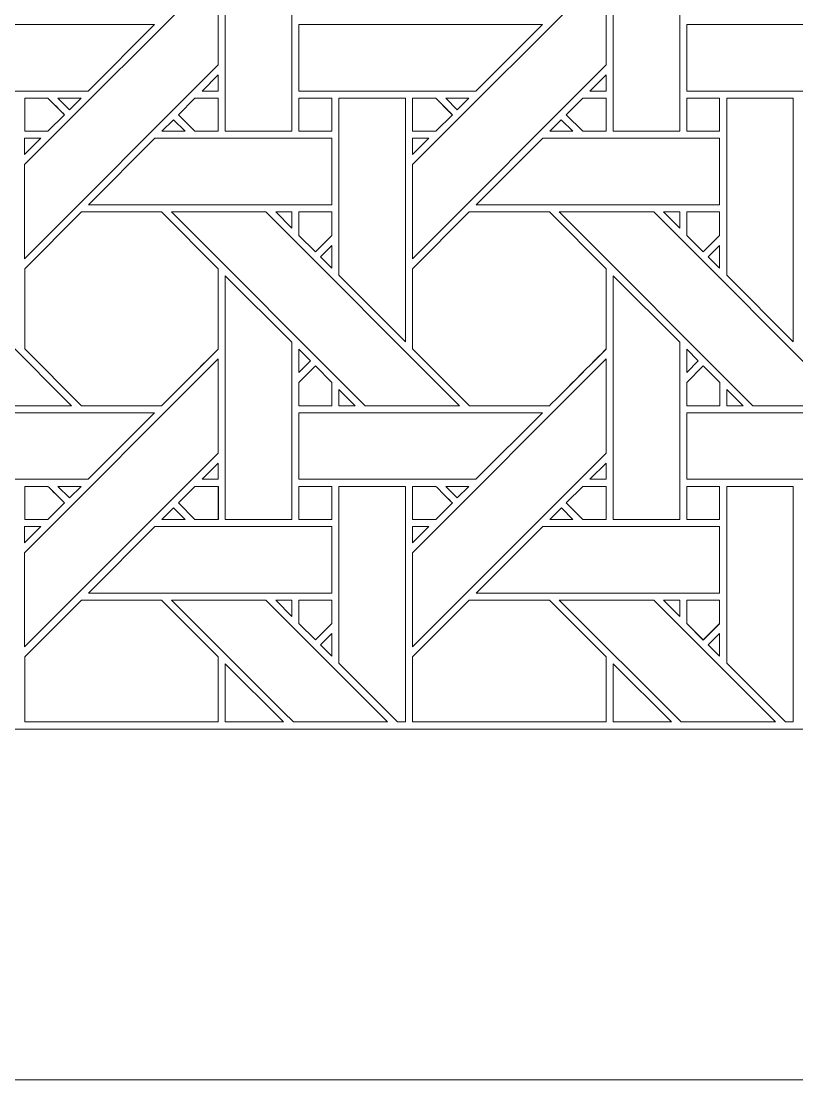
# Model space of a CAD drawing. Header units: inches. Extents: x 3.4 to 21.4, y 0.1 to 18.1.
# Drawn here: x 17.355 to 19.253, y 0.095 to 2.683 of the extents above; entities that cross this region are included whole.
import ezdxf

# ---------------------------------------------------------------- set-up
doc = ezdxf.new("R2010")
doc.units = ezdxf.units.IN
doc.header["$MEASUREMENT"] = 0
doc.layers.add('Design', color=7, linetype='Continuous', lineweight=0)

msp = doc.modelspace()

# ---------------------------------------------------------------- linework, layer by layer
at = {"layer": 'Design'}
for points, knots in [([(3.3829, 18.0948), (3.3829, 18.0948), (3.3829, 0.0948), (3.3829, 0.0948), (3.3829, 0.0948), (21.3829, 0.0948), (21.3829, 0.0948), (21.3829, 0.0948), (21.3829, 18.0948), (21.3829, 18.0948), (21.3829, 18.0948), (3.3829, 18.0948), (3.3829, 18.0948)], [0, 0, 0, 0, 1, 1, 1, 2, 2, 2, 3, 3, 3, 4, 4, 4, 4]), ([(4.2402, 17.2374), (4.2402, 17.2374), (4.2402, 0.9521), (4.2402, 0.9521), (4.2402, 0.9521), (20.5255, 0.9521), (20.5255, 0.9521), (20.5255, 0.9521), (20.5255, 17.2374), (20.5255, 17.2374), (20.5255, 17.2374), (4.2402, 17.2374), (4.2402, 17.2374)], [0, 0, 0, 0, 1, 1, 1, 2, 2, 2, 3, 3, 3, 4, 4, 4, 4]), ([(18.0176, 2.847), (18.0176, 2.847), (18.0176, 2.4133), (18.0176, 2.4133), (18.0176, 2.4133), (17.8548, 2.4133), (17.8548, 2.4133), (17.8548, 2.4133), (17.8548, 3.0092), (17.8548, 3.0092), (17.8548, 3.0092), (18.0176, 2.847), (18.0176, 2.847)], [0, 0, 0, 0, 1, 1, 1, 2, 2, 2, 3, 3, 3, 4, 4, 4, 4]), ([(18.9663, 2.847), (18.9663, 2.847), (18.9663, 2.4133), (18.9663, 2.4133), (18.9663, 2.4133), (18.8036, 2.4133), (18.8036, 2.4133), (18.8036, 2.4133), (18.8036, 3.0092), (18.8036, 3.0092), (18.8036, 3.0092), (18.9663, 2.847), (18.9663, 2.847)], [0, 0, 0, 0, 1, 1, 1, 2, 2, 2, 3, 3, 3, 4, 4, 4, 4]), ([(17.364, 2.332), (17.364, 2.332), (17.8377, 2.8056), (17.8377, 2.8056), (17.8377, 2.8056), (17.8377, 2.5756), (17.8377, 2.5756), (17.8377, 2.5756), (17.364, 2.1019), (17.364, 2.1019), (17.364, 2.1019), (17.364, 2.332), (17.364, 2.332)], [0, 0, 0, 0, 1, 1, 1, 2, 2, 2, 3, 3, 3, 4, 4, 4, 4]), ([(18.3128, 2.332), (18.3128, 2.332), (18.7864, 2.8056), (18.7864, 2.8056), (18.7864, 2.8056), (18.7864, 2.5756), (18.7864, 2.5756), (18.7864, 2.5756), (18.3128, 2.1019), (18.3128, 2.1019), (18.3128, 2.1019), (18.3128, 2.332), (18.3128, 2.332)], [0, 0, 0, 0, 1, 1, 1, 2, 2, 2, 3, 3, 3, 4, 4, 4, 4]), ([(17.0862, 2.5114), (17.0862, 2.5114), (17.0862, 2.6741), (17.0862, 2.6741), (17.0862, 2.6741), (17.6819, 2.6741), (17.6819, 2.6741), (17.6819, 2.6741), (17.5191, 2.5114), (17.5191, 2.5114), (17.5191, 2.5114), (17.0862, 2.5114), (17.0862, 2.5114)], [0, 0, 0, 0, 1, 1, 1, 2, 2, 2, 3, 3, 3, 4, 4, 4, 4]), ([(18.0349, 2.5114), (18.0349, 2.5114), (18.0349, 2.6741), (18.0349, 2.6741), (18.0349, 2.6741), (18.6306, 2.6741), (18.6306, 2.6741), (18.6306, 2.6741), (18.4679, 2.5114), (18.4679, 2.5114), (18.4679, 2.5114), (18.0349, 2.5114), (18.0349, 2.5114)], [0, 0, 0, 0, 1, 1, 1, 2, 2, 2, 3, 3, 3, 4, 4, 4, 4]), ([(18.9836, 2.5114), (18.9836, 2.5114), (18.9836, 2.6741), (18.9836, 2.6741), (18.9836, 2.6741), (19.5793, 2.6741), (19.5793, 2.6741), (19.5793, 2.6741), (19.4166, 2.5114), (19.4166, 2.5114), (19.4166, 2.5114), (18.9836, 2.5114), (18.9836, 2.5114)], [0, 0, 0, 0, 1, 1, 1, 2, 2, 2, 3, 3, 3, 4, 4, 4, 4]), ([(17.7979, 2.5114), (17.7979, 2.5114), (17.8377, 2.5512), (17.8377, 2.5512), (17.8377, 2.5512), (17.8377, 2.5114), (17.8377, 2.5114), (17.8377, 2.5114), (17.7979, 2.5114), (17.7979, 2.5114)], [0, 0, 0, 0, 1, 1, 1, 2, 2, 2, 3, 3, 3, 3]), ([(18.7467, 2.5114), (18.7467, 2.5114), (18.7864, 2.5512), (18.7864, 2.5512), (18.7864, 2.5512), (18.7864, 2.5114), (18.7864, 2.5114), (18.7864, 2.5114), (18.7467, 2.5114), (18.7467, 2.5114)], [0, 0, 0, 0, 1, 1, 1, 2, 2, 2, 3, 3, 3, 3]), ([(17.4211, 2.4941), (17.4263, 2.4889), (17.457, 2.4581), (17.4615, 2.4537), (17.4615, 2.4537), (17.421, 2.4133), (17.421, 2.4133), (17.421, 2.4133), (17.3641, 2.4133), (17.3641, 2.4133), (17.3641, 2.4133), (17.3641, 2.4941), (17.3641, 2.4941), (17.3641, 2.4941), (17.4211, 2.4941), (17.4211, 2.4941)], [0, 0, 0, 0, 1, 1, 1, 2, 2, 2, 3, 3, 3, 4, 4, 4, 5, 5, 5, 5]), ([(17.3641, 2.4133), (17.3641, 2.4133), (17.3641, 2.4941), (17.3641, 2.4941), (17.3641, 2.4941), (17.4211, 2.4941), (17.4211, 2.4941), (17.4211, 2.4941), (17.4615, 2.4537), (17.4615, 2.4537), (17.4615, 2.4537), (17.421, 2.4133), (17.421, 2.4133), (17.421, 2.4133), (17.3641, 2.4133), (17.3641, 2.4133)], [0, 0, 0, 0, 1, 1, 1, 2, 2, 2, 3, 3, 3, 4, 4, 4, 5, 5, 5, 5]), ([(17.4455, 2.4941), (17.4455, 2.4941), (17.5019, 2.4941), (17.5019, 2.4941), (17.5019, 2.4941), (17.4736, 2.4659), (17.4736, 2.4659), (17.4736, 2.4659), (17.4455, 2.4941), (17.4455, 2.4941)], [0, 0, 0, 0, 1, 1, 1, 2, 2, 2, 3, 3, 3, 3]), ([(17.8377, 2.4941), (17.8377, 2.4941), (17.8377, 2.4133), (17.8377, 2.4133), (17.8377, 2.4133), (17.7806, 2.4133), (17.7806, 2.4133), (17.7806, 2.4133), (17.7403, 2.4536), (17.7403, 2.4536), (17.7403, 2.4536), (17.7807, 2.4941), (17.7807, 2.4941), (17.7807, 2.4941), (17.8377, 2.4941), (17.8377, 2.4941)], [0, 0, 0, 0, 1, 1, 1, 2, 2, 2, 3, 3, 3, 4, 4, 4, 5, 5, 5, 5]), ([(17.7403, 2.4536), (17.7403, 2.4536), (17.7807, 2.4941), (17.7807, 2.4941), (17.7807, 2.4941), (17.8377, 2.4941), (17.8377, 2.4941), (17.8377, 2.4941), (17.8377, 2.4133), (17.8377, 2.4133), (17.8377, 2.4133), (17.7806, 2.4133), (17.7806, 2.4133), (17.7806, 2.4133), (17.7403, 2.4536), (17.7403, 2.4536)], [0, 0, 0, 0, 1, 1, 1, 2, 2, 2, 3, 3, 3, 4, 4, 4, 5, 5, 5, 5]), ([(18.0349, 2.4941), (18.0349, 2.4941), (18.1152, 2.4941), (18.1152, 2.4941), (18.1152, 2.4941), (18.1152, 2.4133), (18.1152, 2.4133), (18.1152, 2.4133), (18.0349, 2.4133), (18.0349, 2.4133), (18.0349, 2.4133), (18.0349, 2.4941), (18.0349, 2.4941)], [0, 0, 0, 0, 1, 1, 1, 2, 2, 2, 3, 3, 3, 4, 4, 4, 4]), ([(18.0349, 2.4133), (18.0349, 2.4133), (18.0349, 2.4941), (18.0349, 2.4941), (18.0349, 2.4941), (18.1152, 2.4941), (18.1152, 2.4941), (18.1152, 2.4941), (18.1152, 2.4133), (18.1152, 2.4133), (18.1152, 2.4133), (18.0349, 2.4133), (18.0349, 2.4133)], [0, 0, 0, 0, 1, 1, 1, 2, 2, 2, 3, 3, 3, 4, 4, 4, 4]), ([(18.2956, 2.4941), (18.2956, 2.4941), (18.2956, 1.899), (18.2956, 1.899), (18.2956, 1.899), (18.1327, 2.0619), (18.1327, 2.0619), (18.1327, 2.0619), (18.1327, 2.4941), (18.1327, 2.4941), (18.1327, 2.4941), (18.2956, 2.4941), (18.2956, 2.4941)], [0, 0, 0, 0, 1, 1, 1, 2, 2, 2, 3, 3, 3, 4, 4, 4, 4]), ([(18.3128, 2.4941), (18.3128, 2.4941), (18.3699, 2.4941), (18.3699, 2.4941), (18.375, 2.489), (18.4058, 2.4581), (18.4102, 2.4537), (18.4102, 2.4537), (18.3698, 2.4133), (18.3698, 2.4133), (18.3698, 2.4133), (18.3128, 2.4133), (18.3128, 2.4133), (18.3128, 2.4133), (18.3128, 2.4941), (18.3128, 2.4941)], [0, 0, 0, 0, 1, 1, 1, 2, 2, 2, 3, 3, 3, 4, 4, 4, 5, 5, 5, 5]), ([(18.3128, 2.4133), (18.3128, 2.4133), (18.3128, 2.4941), (18.3128, 2.4941), (18.3128, 2.4941), (18.3699, 2.4941), (18.3699, 2.4941), (18.3752, 2.4888), (18.406, 2.4579), (18.4102, 2.4537), (18.4102, 2.4537), (18.3698, 2.4133), (18.3698, 2.4133), (18.3698, 2.4133), (18.3128, 2.4133), (18.3128, 2.4133)], [0, 0, 0, 0, 1, 1, 1, 2, 2, 2, 3, 3, 3, 4, 4, 4, 5, 5, 5, 5]), ([(18.3942, 2.4941), (18.3942, 2.4941), (18.4506, 2.4941), (18.4506, 2.4941), (18.4506, 2.4941), (18.4224, 2.4659), (18.4224, 2.4659), (18.4224, 2.4659), (18.3942, 2.4941), (18.3942, 2.4941)], [0, 0, 0, 0, 1, 1, 1, 2, 2, 2, 3, 3, 3, 3]), ([(18.7865, 2.4941), (18.7865, 2.4941), (18.7865, 2.4133), (18.7865, 2.4133), (18.7865, 2.4133), (18.7294, 2.4133), (18.7294, 2.4133), (18.7294, 2.4133), (18.689, 2.4536), (18.689, 2.4536), (18.689, 2.4536), (18.7294, 2.4941), (18.7294, 2.4941), (18.7294, 2.4941), (18.7865, 2.4941), (18.7865, 2.4941)], [0, 0, 0, 0, 1, 1, 1, 2, 2, 2, 3, 3, 3, 4, 4, 4, 5, 5, 5, 5]), ([(18.689, 2.4536), (18.689, 2.4536), (18.7294, 2.4941), (18.7294, 2.4941), (18.7294, 2.4941), (18.7865, 2.4941), (18.7865, 2.4941), (18.7865, 2.4941), (18.7865, 2.4133), (18.7865, 2.4133), (18.7865, 2.4133), (18.7294, 2.4133), (18.7294, 2.4133), (18.7294, 2.4133), (18.689, 2.4536), (18.689, 2.4536)], [0, 0, 0, 0, 1, 1, 1, 2, 2, 2, 3, 3, 3, 4, 4, 4, 5, 5, 5, 5]), ([(19.0639, 2.4133), (19.0639, 2.4133), (18.9837, 2.4133), (18.9837, 2.4133), (18.9837, 2.4133), (18.9837, 2.4941), (18.9837, 2.4941), (18.9837, 2.4941), (19.0639, 2.4941), (19.0639, 2.4941), (19.0639, 2.4941), (19.0639, 2.4133), (19.0639, 2.4133)], [0, 0, 0, 0, 1, 1, 1, 2, 2, 2, 3, 3, 3, 4, 4, 4, 4]), ([(18.9837, 2.4133), (18.9837, 2.4133), (18.9837, 2.4941), (18.9837, 2.4941), (18.9837, 2.4941), (19.0639, 2.4941), (19.0639, 2.4941), (19.0639, 2.4941), (19.0639, 2.4133), (19.0639, 2.4133), (19.0639, 2.4133), (18.9837, 2.4133), (18.9837, 2.4133)], [0, 0, 0, 0, 1, 1, 1, 2, 2, 2, 3, 3, 3, 4, 4, 4, 4]), ([(19.2443, 2.4941), (19.2443, 2.4941), (19.2443, 1.899), (19.2443, 1.899), (19.2443, 1.899), (19.0814, 2.0619), (19.0814, 2.0619), (19.0814, 2.0619), (19.0814, 2.4941), (19.0814, 2.4941), (19.0814, 2.4941), (19.2443, 2.4941), (19.2443, 2.4941)], [0, 0, 0, 0, 1, 1, 1, 2, 2, 2, 3, 3, 3, 4, 4, 4, 4]), ([(17.7564, 2.4133), (17.7564, 2.4133), (17.6999, 2.4133), (17.6999, 2.4133), (17.6999, 2.4133), (17.7281, 2.4416), (17.7281, 2.4416), (17.7281, 2.4416), (17.7564, 2.4133), (17.7564, 2.4133)], [0, 0, 0, 0, 1, 1, 1, 2, 2, 2, 3, 3, 3, 3]), ([(18.7051, 2.4133), (18.7051, 2.4133), (18.6486, 2.4133), (18.6486, 2.4133), (18.6486, 2.4133), (18.6768, 2.4416), (18.6768, 2.4416), (18.6768, 2.4416), (18.7051, 2.4133), (18.7051, 2.4133)], [0, 0, 0, 0, 1, 1, 1, 2, 2, 2, 3, 3, 3, 3]), ([(17.4039, 2.3962), (17.4039, 2.3962), (17.364, 2.3564), (17.364, 2.3564), (17.364, 2.3564), (17.364, 2.3962), (17.364, 2.3962), (17.364, 2.3962), (17.4039, 2.3962), (17.4039, 2.3962)], [0, 0, 0, 0, 1, 1, 1, 2, 2, 2, 3, 3, 3, 3]), ([(17.5199, 2.2334), (17.5199, 2.2334), (17.6827, 2.3962), (17.6827, 2.3962), (17.6827, 2.3962), (18.1152, 2.3962), (18.1152, 2.3962), (18.1152, 2.3962), (18.1152, 2.2334), (18.1152, 2.2334), (18.1152, 2.2334), (17.5199, 2.2334), (17.5199, 2.2334)], [0, 0, 0, 0, 1, 1, 1, 2, 2, 2, 3, 3, 3, 4, 4, 4, 4]), ([(18.3526, 2.3962), (18.3526, 2.3962), (18.3128, 2.3564), (18.3128, 2.3564), (18.3128, 2.3564), (18.3128, 2.3962), (18.3128, 2.3962), (18.3128, 2.3962), (18.3526, 2.3962), (18.3526, 2.3962)], [0, 0, 0, 0, 1, 1, 1, 2, 2, 2, 3, 3, 3, 3]), ([(18.4686, 2.2334), (18.4686, 2.2334), (18.6314, 2.3962), (18.6314, 2.3962), (18.6314, 2.3962), (19.0639, 2.3962), (19.0639, 2.3962), (19.0639, 2.3962), (19.0639, 2.2334), (19.0639, 2.2334), (19.0639, 2.2334), (18.4686, 2.2334), (18.4686, 2.2334)], [0, 0, 0, 0, 1, 1, 1, 2, 2, 2, 3, 3, 3, 4, 4, 4, 4]), ([(17.0489, 1.9425), (17.0489, 1.9425), (16.7745, 2.2162), (16.7745, 2.2162), (16.7745, 2.2162), (17.0054, 2.2162), (17.0054, 2.2162), (17.0054, 2.2162), (17.479, 1.7426), (17.479, 1.7426), (17.479, 1.7426), (17.248, 1.7426), (17.248, 1.7426), (17.248, 1.7426), (17.0489, 1.9425), (17.0489, 1.9425)], [0, 0, 0, 0, 1, 1, 1, 2, 2, 2, 3, 3, 3, 4, 4, 4, 5, 5, 5, 5]), ([(17.3641, 1.8818), (17.3641, 1.8818), (17.3641, 2.0774), (17.3641, 2.0774), (17.3641, 2.0774), (17.5028, 2.2162), (17.5028, 2.2162), (17.5028, 2.2162), (17.699, 2.2162), (17.699, 2.2162), (17.699, 2.2162), (17.8377, 2.0775), (17.8377, 2.0775), (17.8377, 2.0775), (17.8377, 1.8812), (17.8377, 1.8812), (17.8199, 1.8633), (17.708, 1.7516), (17.699, 1.7425), (17.699, 1.7425), (17.5033, 1.7425), (17.5033, 1.7425), (17.5033, 1.7425), (17.3641, 1.8818), (17.3641, 1.8818)], [0, 0, 0, 0, 1, 1, 1, 2, 2, 2, 3, 3, 3, 4, 4, 4, 5, 5, 5, 6, 6, 6, 7, 7, 7, 8, 8, 8, 8]), ([(17.699, 1.7425), (17.699, 1.7425), (17.5033, 1.7425), (17.5033, 1.7425), (17.5033, 1.7425), (17.3641, 1.8818), (17.3641, 1.8818), (17.3641, 1.8818), (17.3641, 2.0774), (17.3641, 2.0774), (17.3641, 2.0774), (17.5028, 2.2162), (17.5028, 2.2162), (17.5028, 2.2162), (17.699, 2.2162), (17.699, 2.2162), (17.699, 2.2162), (17.8377, 2.0775), (17.8377, 2.0775), (17.8377, 2.0775), (17.8377, 1.8812), (17.8377, 1.8812), (17.82, 1.8634), (17.7081, 1.7516), (17.699, 1.7425)], [0, 0, 0, 0, 1, 1, 1, 2, 2, 2, 3, 3, 3, 4, 4, 4, 5, 5, 5, 6, 6, 6, 7, 7, 7, 8, 8, 8, 8]), ([(17.7232, 2.2162), (17.7232, 2.2162), (17.9541, 2.2162), (17.9541, 2.2162), (17.9541, 2.2162), (18.4278, 1.7426), (18.4278, 1.7426), (18.4278, 1.7426), (18.1968, 1.7426), (18.1968, 1.7426), (18.1968, 1.7426), (17.7232, 2.2162), (17.7232, 2.2162)], [0, 0, 0, 0, 1, 1, 1, 2, 2, 2, 3, 3, 3, 4, 4, 4, 4]), ([(18.0177, 2.2162), (18.0177, 2.2162), (18.0177, 2.1764), (18.0177, 2.1764), (18.0177, 2.1764), (17.9783, 2.2162), (17.9783, 2.2162), (17.9783, 2.2162), (18.0177, 2.2162), (18.0177, 2.2162)], [0, 0, 0, 0, 1, 1, 1, 2, 2, 2, 3, 3, 3, 3]), ([(18.1152, 2.2162), (18.1152, 2.2162), (18.1152, 2.1586), (18.1152, 2.1586), (18.1152, 2.1586), (18.0753, 2.1186), (18.0753, 2.1186), (18.0753, 2.1186), (18.0349, 2.159), (18.0349, 2.159), (18.0349, 2.159), (18.0349, 2.2162), (18.0349, 2.2162), (18.0349, 2.2162), (18.1152, 2.2162), (18.1152, 2.2162)], [0, 0, 0, 0, 1, 1, 1, 2, 2, 2, 3, 3, 3, 4, 4, 4, 5, 5, 5, 5]), ([(18.0753, 2.1186), (18.0753, 2.1186), (18.0349, 2.159), (18.0349, 2.159), (18.0349, 2.159), (18.0349, 2.2162), (18.0349, 2.2162), (18.0349, 2.2162), (18.1152, 2.2162), (18.1152, 2.2162), (18.1152, 2.2162), (18.1152, 2.1586), (18.1152, 2.1586), (18.1152, 2.1586), (18.0753, 2.1186), (18.0753, 2.1186)], [0, 0, 0, 0, 1, 1, 1, 2, 2, 2, 3, 3, 3, 4, 4, 4, 5, 5, 5, 5]), ([(18.3128, 1.8818), (18.3128, 1.8818), (18.3128, 2.0775), (18.3128, 2.0775), (18.3128, 2.0775), (18.4515, 2.2162), (18.4515, 2.2162), (18.4515, 2.2162), (18.6477, 2.2162), (18.6477, 2.2162), (18.6477, 2.2162), (18.7864, 2.0775), (18.7864, 2.0775), (18.7864, 2.0775), (18.7864, 1.8813), (18.7864, 1.8813), (18.7683, 1.863), (18.6565, 1.7513), (18.6478, 1.7425), (18.6478, 1.7425), (18.452, 1.7425), (18.452, 1.7425), (18.452, 1.7425), (18.3128, 1.8818), (18.3128, 1.8818)], [0, 0, 0, 0, 1, 1, 1, 2, 2, 2, 3, 3, 3, 4, 4, 4, 5, 5, 5, 6, 6, 6, 7, 7, 7, 8, 8, 8, 8]), ([(18.3128, 1.8817), (18.3128, 1.8817), (18.3128, 2.0774), (18.3128, 2.0774), (18.3128, 2.0774), (18.4516, 2.2161), (18.4516, 2.2161), (18.4516, 2.2161), (18.6478, 2.2161), (18.6478, 2.2161), (18.6478, 2.2161), (18.7865, 2.0774), (18.7865, 2.0774), (18.7865, 2.0774), (18.7865, 1.8812), (18.7865, 1.8812), (18.7687, 1.8632), (18.6567, 1.7516), (18.6478, 1.7425), (18.6478, 1.7425), (18.452, 1.7425), (18.452, 1.7425), (18.452, 1.7425), (18.3128, 1.8817), (18.3128, 1.8817)], [0, 0, 0, 0, 1, 1, 1, 2, 2, 2, 3, 3, 3, 4, 4, 4, 5, 5, 5, 6, 6, 6, 7, 7, 7, 8, 8, 8, 8]), ([(18.6719, 2.2162), (18.6719, 2.2162), (18.9029, 2.2162), (18.9029, 2.2162), (18.9029, 2.2162), (19.3765, 1.7426), (19.3765, 1.7426), (19.3765, 1.7426), (19.1455, 1.7426), (19.1455, 1.7426), (19.1455, 1.7426), (18.6719, 2.2162), (18.6719, 2.2162)], [0, 0, 0, 0, 1, 1, 1, 2, 2, 2, 3, 3, 3, 4, 4, 4, 4]), ([(18.9664, 2.2162), (18.9664, 2.2162), (18.9664, 2.1764), (18.9664, 2.1764), (18.9664, 2.1764), (18.927, 2.2162), (18.927, 2.2162), (18.927, 2.2162), (18.9664, 2.2162), (18.9664, 2.2162)], [0, 0, 0, 0, 1, 1, 1, 2, 2, 2, 3, 3, 3, 3]), ([(19.024, 2.1186), (19.024, 2.1186), (18.9836, 2.159), (18.9836, 2.159), (18.9836, 2.159), (18.9836, 2.2162), (18.9836, 2.2162), (18.9836, 2.2162), (19.0639, 2.2162), (19.0639, 2.2162), (19.0639, 2.2162), (19.0639, 2.1586), (19.0639, 2.1586), (19.0639, 2.1586), (19.024, 2.1186), (19.024, 2.1186)], [0, 0, 0, 0, 1, 1, 1, 2, 2, 2, 3, 3, 3, 4, 4, 4, 5, 5, 5, 5]), ([(19.064, 2.2161), (19.064, 2.2161), (19.064, 2.1585), (19.064, 2.1585), (19.064, 2.1585), (19.024, 2.1186), (19.024, 2.1186), (19.024, 2.1186), (18.9837, 2.1589), (18.9837, 2.1589), (18.9837, 2.1589), (18.9837, 2.2161), (18.9837, 2.2161), (18.9837, 2.2161), (19.064, 2.2161), (19.064, 2.2161)], [0, 0, 0, 0, 1, 1, 1, 2, 2, 2, 3, 3, 3, 4, 4, 4, 5, 5, 5, 5]), ([(18.1152, 2.1344), (18.1152, 2.1344), (18.1152, 2.0792), (18.1152, 2.0792), (18.1152, 2.0792), (18.0874, 2.1066), (18.0874, 2.1066), (18.0874, 2.1066), (18.1152, 2.1344), (18.1152, 2.1344)], [0, 0, 0, 0, 1, 1, 1, 2, 2, 2, 3, 3, 3, 3]), ([(19.0639, 2.1344), (19.0639, 2.1344), (19.0639, 2.0792), (19.0639, 2.0792), (19.0639, 2.0792), (19.0361, 2.1066), (19.0361, 2.1066), (19.0361, 2.1066), (19.0639, 2.1344), (19.0639, 2.1344)], [0, 0, 0, 0, 1, 1, 1, 2, 2, 2, 3, 3, 3, 3]), ([(18.0176, 1.8983), (18.0176, 1.8983), (18.0176, 1.4646), (18.0176, 1.4646), (18.0176, 1.4646), (17.8548, 1.4646), (17.8548, 1.4646), (17.8548, 1.4646), (17.8548, 2.0604), (17.8548, 2.0604), (17.8548, 2.0604), (18.0176, 1.8983), (18.0176, 1.8983)], [0, 0, 0, 0, 1, 1, 1, 2, 2, 2, 3, 3, 3, 4, 4, 4, 4]), ([(18.9663, 1.8983), (18.9663, 1.8983), (18.9663, 1.4646), (18.9663, 1.4646), (18.9663, 1.4646), (18.8036, 1.4646), (18.8036, 1.4646), (18.8036, 1.4646), (18.8036, 2.0604), (18.8036, 2.0604), (18.8036, 2.0604), (18.9663, 1.8983), (18.9663, 1.8983)], [0, 0, 0, 0, 1, 1, 1, 2, 2, 2, 3, 3, 3, 4, 4, 4, 4]), ([(18.0349, 1.824), (18.0349, 1.824), (18.0349, 1.8808), (18.0349, 1.8808), (18.0349, 1.8808), (18.0631, 1.8522), (18.0631, 1.8522), (18.0631, 1.8522), (18.0349, 1.824), (18.0349, 1.824)], [0, 0, 0, 0, 1, 1, 1, 2, 2, 2, 3, 3, 3, 3]), ([(18.9836, 1.824), (18.9836, 1.824), (18.9836, 1.8808), (18.9836, 1.8808), (18.9836, 1.8808), (19.0118, 1.8522), (19.0118, 1.8522), (19.0118, 1.8522), (18.9836, 1.824), (18.9836, 1.824)], [0, 0, 0, 0, 1, 1, 1, 2, 2, 2, 3, 3, 3, 3]), ([(17.364, 1.3833), (17.364, 1.3833), (17.8377, 1.8569), (17.8377, 1.8569), (17.8377, 1.8569), (17.8377, 1.6268), (17.8377, 1.6268), (17.8377, 1.6268), (17.364, 1.1532), (17.364, 1.1532), (17.364, 1.1532), (17.364, 1.3833), (17.364, 1.3833)], [0, 0, 0, 0, 1, 1, 1, 2, 2, 2, 3, 3, 3, 4, 4, 4, 4]), ([(18.0349, 1.7423), (18.0349, 1.7423), (18.0349, 1.7996), (18.0349, 1.7996), (18.0349, 1.7996), (18.0753, 1.8399), (18.0753, 1.8399), (18.0753, 1.8399), (18.1156, 1.7996), (18.1156, 1.7996), (18.1156, 1.7996), (18.1156, 1.7423), (18.1156, 1.7423), (18.1156, 1.7423), (18.0349, 1.7423), (18.0349, 1.7423)], [0, 0, 0, 0, 1, 1, 1, 2, 2, 2, 3, 3, 3, 4, 4, 4, 5, 5, 5, 5]), ([(18.0349, 1.7996), (18.0349, 1.7996), (18.0753, 1.8399), (18.0753, 1.8399), (18.0753, 1.8399), (18.1156, 1.7996), (18.1156, 1.7996), (18.1156, 1.7996), (18.1156, 1.7423), (18.1156, 1.7423), (18.1156, 1.7423), (18.0349, 1.7423), (18.0349, 1.7423), (18.0349, 1.7423), (18.0349, 1.7996), (18.0349, 1.7996)], [0, 0, 0, 0, 1, 1, 1, 2, 2, 2, 3, 3, 3, 4, 4, 4, 5, 5, 5, 5]), ([(18.7864, 1.8569), (18.7864, 1.8569), (18.7864, 1.6268), (18.7864, 1.6268), (18.7864, 1.6268), (18.3128, 1.1532), (18.3128, 1.1532), (18.3128, 1.1532), (18.3128, 1.3833), (18.3128, 1.3833), (18.3128, 1.3833), (18.7864, 1.8569), (18.7864, 1.8569)], [0, 0, 0, 0, 1, 1, 1, 2, 2, 2, 3, 3, 3, 4, 4, 4, 4]), ([(18.9837, 1.7996), (18.9837, 1.7996), (19.024, 1.84), (19.024, 1.84), (19.024, 1.84), (19.0643, 1.7996), (19.0643, 1.7996), (19.0643, 1.7996), (19.0643, 1.7423), (19.0643, 1.7423), (19.0643, 1.7423), (18.9837, 1.7423), (18.9837, 1.7423), (18.9837, 1.7423), (18.9837, 1.7996), (18.9837, 1.7996)], [0, 0, 0, 0, 1, 1, 1, 2, 2, 2, 3, 3, 3, 4, 4, 4, 5, 5, 5, 5]), ([(18.9837, 1.7423), (18.9837, 1.7423), (18.9837, 1.7996), (18.9837, 1.7996), (18.9837, 1.7996), (19.0241, 1.8399), (19.0241, 1.8399), (19.0241, 1.8399), (19.0643, 1.7996), (19.0643, 1.7996), (19.0643, 1.7996), (19.0643, 1.7423), (19.0643, 1.7423), (19.0643, 1.7423), (18.9837, 1.7423), (18.9837, 1.7423)], [0, 0, 0, 0, 1, 1, 1, 2, 2, 2, 3, 3, 3, 4, 4, 4, 5, 5, 5, 5]), ([(18.1725, 1.7426), (18.1725, 1.7426), (18.1328, 1.7426), (18.1328, 1.7426), (18.1328, 1.7426), (18.1328, 1.7824), (18.1328, 1.7824), (18.1328, 1.7824), (18.1725, 1.7426), (18.1725, 1.7426)], [0, 0, 0, 0, 1, 1, 1, 2, 2, 2, 3, 3, 3, 3]), ([(19.1213, 1.7426), (19.1213, 1.7426), (19.0815, 1.7426), (19.0815, 1.7426), (19.0815, 1.7426), (19.0815, 1.7824), (19.0815, 1.7824), (19.0815, 1.7824), (19.1213, 1.7426), (19.1213, 1.7426)], [0, 0, 0, 0, 1, 1, 1, 2, 2, 2, 3, 3, 3, 3]), ([(17.0862, 1.5627), (17.0862, 1.5627), (17.0862, 1.7254), (17.0862, 1.7254), (17.0862, 1.7254), (17.6819, 1.7254), (17.6819, 1.7254), (17.6819, 1.7254), (17.5191, 1.5627), (17.5191, 1.5627), (17.5191, 1.5627), (17.0862, 1.5627), (17.0862, 1.5627)], [0, 0, 0, 0, 1, 1, 1, 2, 2, 2, 3, 3, 3, 4, 4, 4, 4]), ([(18.0349, 1.5627), (18.0349, 1.5627), (18.0349, 1.7254), (18.0349, 1.7254), (18.0349, 1.7254), (18.6306, 1.7254), (18.6306, 1.7254), (18.6306, 1.7254), (18.4679, 1.5627), (18.4679, 1.5627), (18.4679, 1.5627), (18.0349, 1.5627), (18.0349, 1.5627)], [0, 0, 0, 0, 1, 1, 1, 2, 2, 2, 3, 3, 3, 4, 4, 4, 4]), ([(18.9836, 1.5627), (18.9836, 1.5627), (18.9836, 1.7254), (18.9836, 1.7254), (18.9836, 1.7254), (19.5793, 1.7254), (19.5793, 1.7254), (19.5793, 1.7254), (19.4166, 1.5627), (19.4166, 1.5627), (19.4166, 1.5627), (18.9836, 1.5627), (18.9836, 1.5627)], [0, 0, 0, 0, 1, 1, 1, 2, 2, 2, 3, 3, 3, 4, 4, 4, 4]), ([(17.7979, 1.5627), (17.7979, 1.5627), (17.8377, 1.6024), (17.8377, 1.6024), (17.8377, 1.6024), (17.8377, 1.5627), (17.8377, 1.5627), (17.8377, 1.5627), (17.7979, 1.5627), (17.7979, 1.5627)], [0, 0, 0, 0, 1, 1, 1, 2, 2, 2, 3, 3, 3, 3]), ([(18.7467, 1.5627), (18.7467, 1.5627), (18.7864, 1.6024), (18.7864, 1.6024), (18.7864, 1.6024), (18.7864, 1.5627), (18.7864, 1.5627), (18.7864, 1.5627), (18.7467, 1.5627), (18.7467, 1.5627)], [0, 0, 0, 0, 1, 1, 1, 2, 2, 2, 3, 3, 3, 3]), ([(17.4615, 1.505), (17.4615, 1.505), (17.421, 1.4645), (17.421, 1.4645), (17.421, 1.4645), (17.3641, 1.4645), (17.3641, 1.4645), (17.3641, 1.4645), (17.3641, 1.5454), (17.3641, 1.5454), (17.3641, 1.5454), (17.4211, 1.5454), (17.4211, 1.5454), (17.4263, 1.5403), (17.457, 1.5094), (17.4615, 1.505)], [0, 0, 0, 0, 1, 1, 1, 2, 2, 2, 3, 3, 3, 4, 4, 4, 5, 5, 5, 5]), ([(17.3641, 1.4645), (17.3641, 1.4645), (17.3641, 1.5454), (17.3641, 1.5454), (17.3641, 1.5454), (17.4211, 1.5454), (17.4211, 1.5454), (17.4267, 1.5398), (17.4615, 1.505), (17.4615, 1.505), (17.4615, 1.505), (17.421, 1.4645), (17.421, 1.4645), (17.421, 1.4645), (17.3641, 1.4645), (17.3641, 1.4645)], [0, 0, 0, 0, 1, 1, 1, 2, 2, 2, 3, 3, 3, 4, 4, 4, 5, 5, 5, 5]), ([(17.4455, 1.5454), (17.4455, 1.5454), (17.5019, 1.5454), (17.5019, 1.5454), (17.5019, 1.5454), (17.4736, 1.5172), (17.4736, 1.5172), (17.4736, 1.5172), (17.4455, 1.5454), (17.4455, 1.5454)], [0, 0, 0, 0, 1, 1, 1, 2, 2, 2, 3, 3, 3, 3]), ([(17.7403, 1.5049), (17.7403, 1.5049), (17.7807, 1.5454), (17.7807, 1.5454), (17.7807, 1.5454), (17.8377, 1.5454), (17.8377, 1.5454), (17.8377, 1.5454), (17.8377, 1.4646), (17.8377, 1.4646), (17.8377, 1.4646), (17.7806, 1.4646), (17.7806, 1.4646), (17.7806, 1.4646), (17.7403, 1.5049), (17.7403, 1.5049)], [0, 0, 0, 0, 1, 1, 1, 2, 2, 2, 3, 3, 3, 4, 4, 4, 5, 5, 5, 5]), ([(17.7807, 1.5453), (17.7807, 1.5453), (17.8378, 1.5453), (17.8378, 1.5453), (17.8378, 1.5453), (17.8378, 1.4645), (17.8378, 1.4645), (17.8378, 1.4645), (17.7807, 1.4645), (17.7807, 1.4645), (17.7807, 1.4645), (17.7403, 1.5049), (17.7403, 1.5049), (17.7403, 1.5049), (17.7807, 1.5453), (17.7807, 1.5453)], [0, 0, 0, 0, 1, 1, 1, 2, 2, 2, 3, 3, 3, 4, 4, 4, 5, 5, 5, 5]), ([(18.035, 1.4645), (18.035, 1.4645), (18.035, 1.5454), (18.035, 1.5454), (18.035, 1.5454), (18.1152, 1.5454), (18.1152, 1.5454), (18.1152, 1.5454), (18.1152, 1.4645), (18.1152, 1.4645), (18.1152, 1.4645), (18.035, 1.4645), (18.035, 1.4645)], [0, 0, 0, 0, 1, 1, 1, 2, 2, 2, 3, 3, 3, 4, 4, 4, 4]), ([(18.035, 1.4645), (18.035, 1.4645), (18.035, 1.5454), (18.035, 1.5454), (18.035, 1.5454), (18.1152, 1.5454), (18.1152, 1.5454), (18.1152, 1.5454), (18.1152, 1.4645), (18.1152, 1.4645), (18.1152, 1.4645), (18.035, 1.4645), (18.035, 1.4645)], [0, 0, 0, 0, 1, 1, 1, 2, 2, 2, 3, 3, 3, 4, 4, 4, 4]), ([(18.1327, 1.5454), (18.1327, 1.5454), (18.2956, 1.5454), (18.2956, 1.5454), (18.2956, 1.5454), (18.2956, 0.9698), (18.2956, 0.9698), (18.2956, 0.9698), (18.2761, 0.9698), (18.2761, 0.9698), (18.2761, 0.9698), (18.1327, 1.1132), (18.1327, 1.1132), (18.1327, 1.1132), (18.1327, 1.5454), (18.1327, 1.5454)], [0, 0, 0, 0, 1, 1, 1, 2, 2, 2, 3, 3, 3, 4, 4, 4, 5, 5, 5, 5]), ([(18.4102, 1.505), (18.4102, 1.505), (18.3697, 1.4646), (18.3697, 1.4646), (18.3697, 1.4646), (18.3128, 1.4646), (18.3128, 1.4646), (18.3128, 1.4646), (18.3128, 1.5454), (18.3128, 1.5454), (18.3128, 1.5454), (18.3698, 1.5454), (18.3698, 1.5454), (18.3751, 1.5401), (18.406, 1.5092), (18.4102, 1.505)], [0, 0, 0, 0, 1, 1, 1, 2, 2, 2, 3, 3, 3, 4, 4, 4, 5, 5, 5, 5]), ([(18.3128, 1.5453), (18.3128, 1.5453), (18.3699, 1.5453), (18.3699, 1.5453), (18.3751, 1.5401), (18.4058, 1.5093), (18.4102, 1.5049), (18.4102, 1.5049), (18.3698, 1.4645), (18.3698, 1.4645), (18.3698, 1.4645), (18.3128, 1.4645), (18.3128, 1.4645), (18.3128, 1.4645), (18.3128, 1.5453), (18.3128, 1.5453)], [0, 0, 0, 0, 1, 1, 1, 2, 2, 2, 3, 3, 3, 4, 4, 4, 5, 5, 5, 5]), ([(18.3942, 1.5454), (18.3942, 1.5454), (18.4507, 1.5454), (18.4507, 1.5454), (18.4507, 1.5454), (18.4224, 1.5172), (18.4224, 1.5172), (18.4224, 1.5172), (18.3942, 1.5454), (18.3942, 1.5454)], [0, 0, 0, 0, 1, 1, 1, 2, 2, 2, 3, 3, 3, 3]), ([(18.689, 1.505), (18.689, 1.505), (18.7294, 1.5454), (18.7294, 1.5454), (18.7294, 1.5454), (18.7864, 1.5454), (18.7864, 1.5454), (18.7864, 1.5454), (18.7864, 1.4646), (18.7864, 1.4646), (18.7864, 1.4646), (18.7293, 1.4646), (18.7293, 1.4646), (18.7293, 1.4646), (18.689, 1.505), (18.689, 1.505)], [0, 0, 0, 0, 1, 1, 1, 2, 2, 2, 3, 3, 3, 4, 4, 4, 5, 5, 5, 5]), ([(18.7295, 1.5453), (18.7295, 1.5453), (18.7865, 1.5453), (18.7865, 1.5453), (18.7865, 1.5453), (18.7865, 1.4645), (18.7865, 1.4645), (18.7865, 1.4645), (18.7294, 1.4645), (18.7294, 1.4645), (18.7294, 1.4645), (18.689, 1.5048), (18.689, 1.5048), (18.689, 1.5048), (18.7295, 1.5453), (18.7295, 1.5453)], [0, 0, 0, 0, 1, 1, 1, 2, 2, 2, 3, 3, 3, 4, 4, 4, 5, 5, 5, 5]), ([(18.9836, 1.4646), (18.9836, 1.4646), (18.9836, 1.5454), (18.9836, 1.5454), (18.9836, 1.5454), (19.0639, 1.5454), (19.0639, 1.5454), (19.0639, 1.5454), (19.0639, 1.4646), (19.0639, 1.4646), (19.0639, 1.4646), (18.9836, 1.4646), (18.9836, 1.4646)], [0, 0, 0, 0, 1, 1, 1, 2, 2, 2, 3, 3, 3, 4, 4, 4, 4]), ([(18.9837, 1.4645), (18.9837, 1.4645), (18.9837, 1.5453), (18.9837, 1.5453), (18.9837, 1.5453), (19.064, 1.5453), (19.064, 1.5453), (19.064, 1.5453), (19.064, 1.4645), (19.064, 1.4645), (19.064, 1.4645), (18.9837, 1.4645), (18.9837, 1.4645)], [0, 0, 0, 0, 1, 1, 1, 2, 2, 2, 3, 3, 3, 4, 4, 4, 4]), ([(19.0814, 1.5454), (19.0814, 1.5454), (19.2443, 1.5454), (19.2443, 1.5454), (19.2443, 1.5454), (19.2443, 0.9698), (19.2443, 0.9698), (19.2443, 0.9698), (19.2249, 0.9698), (19.2249, 0.9698), (19.2249, 0.9698), (19.0814, 1.1132), (19.0814, 1.1132), (19.0814, 1.1132), (19.0814, 1.5454), (19.0814, 1.5454)], [0, 0, 0, 0, 1, 1, 1, 2, 2, 2, 3, 3, 3, 4, 4, 4, 5, 5, 5, 5]), ([(17.7281, 1.4929), (17.7281, 1.4929), (17.7564, 1.4646), (17.7564, 1.4646), (17.7564, 1.4646), (17.6999, 1.4646), (17.6999, 1.4646), (17.6999, 1.4646), (17.7281, 1.4929), (17.7281, 1.4929)], [0, 0, 0, 0, 1, 1, 1, 2, 2, 2, 3, 3, 3, 3]), ([(18.6769, 1.4929), (18.6769, 1.4929), (18.7051, 1.4646), (18.7051, 1.4646), (18.7051, 1.4646), (18.6486, 1.4646), (18.6486, 1.4646), (18.6486, 1.4646), (18.6769, 1.4929), (18.6769, 1.4929)], [0, 0, 0, 0, 1, 1, 1, 2, 2, 2, 3, 3, 3, 3]), ([(17.4039, 1.4475), (17.4039, 1.4475), (17.364, 1.4076), (17.364, 1.4076), (17.364, 1.4076), (17.364, 1.4475), (17.364, 1.4475), (17.364, 1.4475), (17.4039, 1.4475), (17.4039, 1.4475)], [0, 0, 0, 0, 1, 1, 1, 2, 2, 2, 3, 3, 3, 3]), ([(17.5199, 1.2847), (17.5199, 1.2847), (17.6827, 1.4475), (17.6827, 1.4475), (17.6827, 1.4475), (18.1152, 1.4475), (18.1152, 1.4475), (18.1152, 1.4475), (18.1152, 1.2847), (18.1152, 1.2847), (18.1152, 1.2847), (17.5199, 1.2847), (17.5199, 1.2847)], [0, 0, 0, 0, 1, 1, 1, 2, 2, 2, 3, 3, 3, 4, 4, 4, 4]), ([(18.3526, 1.4475), (18.3526, 1.4475), (18.3128, 1.4076), (18.3128, 1.4076), (18.3128, 1.4076), (18.3128, 1.4475), (18.3128, 1.4475), (18.3128, 1.4475), (18.3526, 1.4475), (18.3526, 1.4475)], [0, 0, 0, 0, 1, 1, 1, 2, 2, 2, 3, 3, 3, 3]), ([(18.4686, 1.2847), (18.4686, 1.2847), (18.6314, 1.4475), (18.6314, 1.4475), (18.6314, 1.4475), (19.0639, 1.4475), (19.0639, 1.4475), (19.0639, 1.4475), (19.0639, 1.2847), (19.0639, 1.2847), (19.0639, 1.2847), (18.4686, 1.2847), (18.4686, 1.2847)], [0, 0, 0, 0, 1, 1, 1, 2, 2, 2, 3, 3, 3, 4, 4, 4, 4]), ([(17.8377, 0.9698), (17.8377, 0.9698), (17.3641, 0.9698), (17.3641, 0.9698), (17.3641, 0.9698), (17.3641, 1.1287), (17.3641, 1.1287), (17.3641, 1.1287), (17.5027, 1.2675), (17.5027, 1.2675), (17.5027, 1.2675), (17.6989, 1.2675), (17.6989, 1.2675), (17.6989, 1.2675), (17.8377, 1.1287), (17.8377, 1.1287), (17.8377, 1.1287), (17.8377, 0.9698), (17.8377, 0.9698)], [0, 0, 0, 0, 1, 1, 1, 2, 2, 2, 3, 3, 3, 4, 4, 4, 5, 5, 5, 6, 6, 6, 6]), ([(17.3641, 0.9698), (17.3641, 0.9698), (17.3641, 1.1287), (17.3641, 1.1287), (17.3641, 1.1287), (17.5028, 1.2674), (17.5028, 1.2674), (17.5028, 1.2674), (17.699, 1.2674), (17.699, 1.2674), (17.699, 1.2674), (17.8377, 1.1287), (17.8377, 1.1287), (17.8377, 1.1287), (17.8377, 0.9698), (17.8377, 0.9698), (17.8377, 0.9698), (17.3641, 0.9698), (17.3641, 0.9698)], [0, 0, 0, 0, 1, 1, 1, 2, 2, 2, 3, 3, 3, 4, 4, 4, 5, 5, 5, 6, 6, 6, 6]), ([(17.9976, 0.9938), (17.9976, 0.9938), (17.7232, 1.2675), (17.7232, 1.2675), (17.7232, 1.2675), (17.9541, 1.2675), (17.9541, 1.2675), (17.9541, 1.2675), (18.2519, 0.9698), (18.2519, 0.9698), (18.2519, 0.9698), (18.0215, 0.9698), (18.0215, 0.9698), (18.0215, 0.9698), (17.9976, 0.9938), (17.9976, 0.9938)], [0, 0, 0, 0, 1, 1, 1, 2, 2, 2, 3, 3, 3, 4, 4, 4, 5, 5, 5, 5]), ([(18.0177, 1.2675), (18.0177, 1.2675), (18.0177, 1.2277), (18.0177, 1.2277), (18.0177, 1.2277), (17.9783, 1.2675), (17.9783, 1.2675), (17.9783, 1.2675), (18.0177, 1.2675), (18.0177, 1.2675)], [0, 0, 0, 0, 1, 1, 1, 2, 2, 2, 3, 3, 3, 3]), ([(18.1152, 1.2675), (18.1152, 1.2675), (18.1152, 1.2099), (18.1152, 1.2099), (18.1152, 1.2099), (18.0753, 1.1699), (18.0753, 1.1699), (18.0753, 1.1699), (18.0349, 1.2102), (18.0349, 1.2102), (18.0349, 1.2102), (18.0349, 1.2675), (18.0349, 1.2675), (18.0349, 1.2675), (18.1152, 1.2675), (18.1152, 1.2675)], [0, 0, 0, 0, 1, 1, 1, 2, 2, 2, 3, 3, 3, 4, 4, 4, 5, 5, 5, 5]), ([(18.0753, 1.1699), (18.0753, 1.1699), (18.0349, 1.2102), (18.0349, 1.2102), (18.0349, 1.2102), (18.0349, 1.2675), (18.0349, 1.2675), (18.0349, 1.2675), (18.1152, 1.2675), (18.1152, 1.2675), (18.1152, 1.2675), (18.1152, 1.2099), (18.1152, 1.2099), (18.1152, 1.2099), (18.0753, 1.1699), (18.0753, 1.1699)], [0, 0, 0, 0, 1, 1, 1, 2, 2, 2, 3, 3, 3, 4, 4, 4, 5, 5, 5, 5]), ([(18.7865, 0.9698), (18.7865, 0.9698), (18.3128, 0.9698), (18.3128, 0.9698), (18.3128, 0.9698), (18.3128, 1.1287), (18.3128, 1.1287), (18.3128, 1.1287), (18.4515, 1.2675), (18.4515, 1.2675), (18.4515, 1.2675), (18.6477, 1.2675), (18.6477, 1.2675), (18.6477, 1.2675), (18.7865, 1.1287), (18.7865, 1.1287), (18.7865, 1.1287), (18.7865, 0.9698), (18.7865, 0.9698)], [0, 0, 0, 0, 1, 1, 1, 2, 2, 2, 3, 3, 3, 4, 4, 4, 5, 5, 5, 6, 6, 6, 6]), ([(18.3128, 0.9698), (18.3128, 0.9698), (18.3128, 1.1287), (18.3128, 1.1287), (18.3128, 1.1287), (18.4516, 1.2674), (18.4516, 1.2674), (18.4516, 1.2674), (18.6478, 1.2674), (18.6478, 1.2674), (18.6478, 1.2674), (18.7865, 1.1287), (18.7865, 1.1287), (18.7865, 1.1287), (18.7865, 0.9698), (18.7865, 0.9698), (18.7865, 0.9698), (18.3128, 0.9698), (18.3128, 0.9698)], [0, 0, 0, 0, 1, 1, 1, 2, 2, 2, 3, 3, 3, 4, 4, 4, 5, 5, 5, 6, 6, 6, 6]), ([(18.6719, 1.2675), (18.6719, 1.2675), (18.9029, 1.2675), (18.9029, 1.2675), (18.9029, 1.2675), (19.2006, 0.9698), (19.2006, 0.9698), (19.2006, 0.9698), (18.9696, 0.9698), (18.9696, 0.9698), (18.9696, 0.9698), (18.6719, 1.2675), (18.6719, 1.2675)], [0, 0, 0, 0, 1, 1, 1, 2, 2, 2, 3, 3, 3, 4, 4, 4, 4]), ([(18.9664, 1.2675), (18.9664, 1.2675), (18.9664, 1.2277), (18.9664, 1.2277), (18.9664, 1.2277), (18.927, 1.2675), (18.927, 1.2675), (18.927, 1.2675), (18.9664, 1.2675), (18.9664, 1.2675)], [0, 0, 0, 0, 1, 1, 1, 2, 2, 2, 3, 3, 3, 3]), ([(19.024, 1.17), (19.024, 1.17), (18.9836, 1.2103), (18.9836, 1.2103), (18.9836, 1.2103), (18.9836, 1.2675), (18.9836, 1.2675), (18.9836, 1.2675), (19.0639, 1.2675), (19.0639, 1.2675), (19.0639, 1.2675), (19.0639, 1.2099), (19.0639, 1.2099), (19.0639, 1.2099), (19.024, 1.17), (19.024, 1.17)], [0, 0, 0, 0, 1, 1, 1, 2, 2, 2, 3, 3, 3, 4, 4, 4, 5, 5, 5, 5]), ([(19.064, 1.2674), (19.064, 1.2674), (19.064, 1.2098), (19.064, 1.2098), (19.064, 1.2098), (19.024, 1.1698), (19.024, 1.1698), (19.024, 1.1698), (18.9837, 1.2102), (18.9837, 1.2102), (18.9837, 1.2102), (18.9837, 1.2674), (18.9837, 1.2674), (18.9837, 1.2674), (19.064, 1.2674), (19.064, 1.2674)], [0, 0, 0, 0, 1, 1, 1, 2, 2, 2, 3, 3, 3, 4, 4, 4, 5, 5, 5, 5]), ([(18.1152, 1.1857), (18.1152, 1.1857), (18.1152, 1.1305), (18.1152, 1.1305), (18.1152, 1.1305), (18.0874, 1.1579), (18.0874, 1.1579), (18.0874, 1.1579), (18.1152, 1.1857), (18.1152, 1.1857)], [0, 0, 0, 0, 1, 1, 1, 2, 2, 2, 3, 3, 3, 3]), ([(19.0639, 1.1857), (19.0639, 1.1857), (19.0639, 1.1305), (19.0639, 1.1305), (19.0639, 1.1305), (19.0361, 1.1579), (19.0361, 1.1579), (19.0361, 1.1579), (19.0639, 1.1857), (19.0639, 1.1857)], [0, 0, 0, 0, 1, 1, 1, 2, 2, 2, 3, 3, 3, 3]), ([(17.8548, 0.9698), (17.8548, 0.9698), (17.8548, 1.1117), (17.8548, 1.1117), (17.8548, 1.1117), (17.9973, 0.9698), (17.9973, 0.9698), (17.9973, 0.9698), (17.8548, 0.9698), (17.8548, 0.9698)], [0, 0, 0, 0, 1, 1, 1, 2, 2, 2, 3, 3, 3, 3]), ([(18.8036, 0.9698), (18.8036, 0.9698), (18.8036, 1.1117), (18.8036, 1.1117), (18.8036, 1.1117), (18.946, 0.9698), (18.946, 0.9698), (18.946, 0.9698), (18.8036, 0.9698), (18.8036, 0.9698)], [0, 0, 0, 0, 1, 1, 1, 2, 2, 2, 3, 3, 3, 3])]:
    msp.add_open_spline(points, degree=3, knots=knots, dxfattribs=at)

doc.saveas('drawing.dxf')
